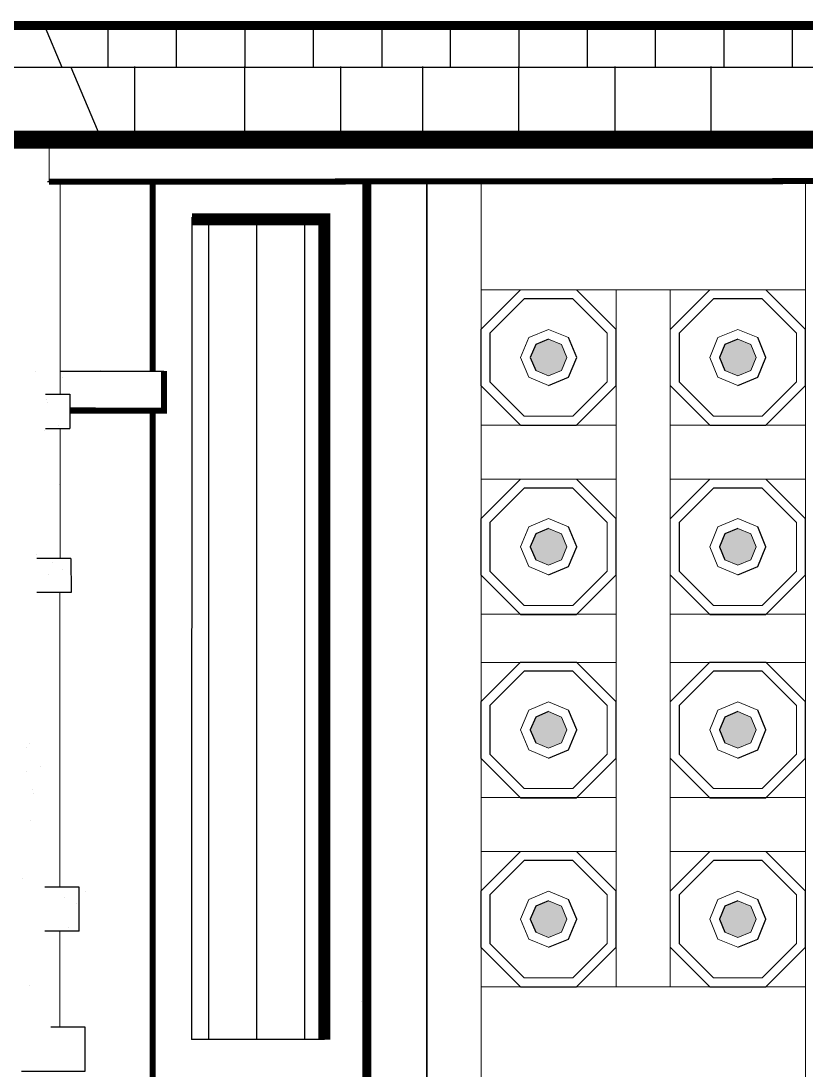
# Model space of a CAD drawing. Header units: inches. Extents: x 279 to 11006, y 233 to 7807.
# Drawn here: x 2780.3 to 2845.6, y 443.9 to 531.2 of the extents above; entities that cross this region are included whole.
import ezdxf

# ---------------------------------------------------------------- set-up
doc = ezdxf.new("R2010")
doc.units = ezdxf.units.IN
doc.header["$MEASUREMENT"] = 0
doc.layers.add('DOORS', color=7, linetype='Continuous', lineweight=30)
doc.layers.add('NORTH_ELEVATION', color=7, linetype='Continuous')
doc.layers.add('SOUTH_ELEVATION', color=7, linetype='Continuous')

msp = doc.modelspace()

# ---------------------------------------------------------------- hatches: boundary and pattern name
at = {"layer": 'DOORS', "linetype": 'Continuous', "lineweight": 9, "ltscale": 40}
for points in [[(2825.713, 503.246), (2825.267, 504.324), (2824.189, 504.771), (2823.111, 504.324), (2822.664, 503.246), (2823.111, 502.168), (2824.189, 501.721), (2825.267, 502.168)], [(2841.463, 503.246), (2841.017, 504.324), (2839.939, 504.771), (2838.861, 504.324), (2838.414, 503.246), (2838.861, 502.168), (2839.939, 501.721), (2841.017, 502.168)], [(2825.713, 487.496), (2825.267, 488.574), (2824.189, 489.021), (2823.111, 488.574), (2822.664, 487.496), (2823.111, 486.418), (2824.189, 485.971), (2825.267, 486.418)], [(2841.463, 487.496), (2841.017, 488.574), (2839.939, 489.021), (2838.861, 488.574), (2838.414, 487.496), (2838.861, 486.418), (2839.939, 485.971), (2841.017, 486.418)], [(2825.713, 472.246), (2825.267, 473.324), (2824.189, 473.771), (2823.111, 473.324), (2822.664, 472.246), (2823.111, 471.168), (2824.189, 470.721), (2825.267, 471.168)], [(2841.463, 472.246), (2841.017, 473.324), (2839.939, 473.771), (2838.861, 473.324), (2838.414, 472.246), (2838.861, 471.168), (2839.939, 470.721), (2841.017, 471.168)], [(2825.713, 456.496), (2825.267, 457.574), (2824.189, 458.021), (2823.111, 457.574), (2822.664, 456.496), (2823.111, 455.418), (2824.189, 454.971), (2825.267, 455.418)], [(2841.463, 456.496), (2841.017, 457.574), (2839.939, 458.021), (2838.861, 457.574), (2838.414, 456.496), (2838.861, 455.418), (2839.939, 454.971), (2841.017, 455.418)]]:
    msp.add_hatch(color=12, dxfattribs=at).paths.add_polyline_path(points)

# ---------------------------------------------------------------- linework, layer by layer
msp.add_line((2814.064, 517.871, 0.954), (2850.064, 517.871, 0.954), dxfattribs=at)
at = {"layer": 'DOORS', "linetype": 'Continuous', "lineweight": 30, "ltscale": 40}
msp.add_line((2814.064, 437.871, 0.954), (2814.064, 517.871, 0.954), dxfattribs=at)
at = {"layer": 'DOORS', "color": 250, "linetype": 'Continuous', "lineweight": 9, "ltscale": 40}
for p, q in [((2818.564, 437.871, 0.954), (2818.564, 517.871, 0.954)), ((2845.564, 517.871, 0.954), (2845.564, 437.871, 0.954)), ((2818.564, 508.871, 0.954), (2845.564, 508.871, 0.954)), ((2829.814, 508.871, 0.954), (2829.814, 450.871, 0.954)), ((2834.314, 508.871, 0.954), (2834.314, 450.871, 0.954)), ((2818.564, 497.621, 0.954), (2829.814, 497.621, 0.954)), ((2834.314, 497.621, 0.954), (2845.564, 497.621, 0.954)), ((2834.314, 497.621, 0.954), (2845.564, 497.621, 0.954)), ((2818.564, 493.121, 0.954), (2829.814, 493.121, 0.954)), ((2834.314, 493.121, 0.954), (2845.564, 493.121, 0.954)), ((2818.564, 481.871, 0.954), (2829.814, 481.871, 0.954)), ((2818.564, 481.871, 0.954), (2829.814, 481.871, 0.954)), ((2834.314, 481.871, 0.954), (2845.564, 481.871, 0.954)), ((2834.314, 481.871, 0.954), (2845.564, 481.871, 0.954)), ((2818.564, 477.871, 0.954), (2829.814, 477.871, 0.954)), ((2834.314, 477.871, 0.954), (2845.564, 477.871, 0.954)), ((2818.564, 466.621, 0.954), (2829.814, 466.621, 0.954)), ((2818.564, 466.621, 0.954), (2829.814, 466.621, 0.954)), ((2834.314, 466.621, 0.954), (2845.564, 466.621, 0.954)), ((2834.314, 466.621, 0.954), (2845.564, 466.621, 0.954)), ((2818.564, 462.121, 0.954), (2829.814, 462.121, 0.954)), ((2834.314, 462.121, 0.954), (2845.564, 462.121, 0.954)), ((2845.564, 450.871, 0.954), (2818.564, 450.871, 0.954)), ((2818.564, 450.871, 0.954), (2829.814, 450.871, 0.954)), ((2834.314, 450.871, 0.954), (2845.564, 450.871, 0.954))]:
    msp.add_line(p, q, dxfattribs=at)
at = {"layer": 'DOORS', "color": 0, "linetype": 'Continuous', "lineweight": 9, "ltscale": 40}
for p, q in [((2821.855, 508.88, 0.954), (2818.554, 505.58, 0.954)), ((2826.523, 508.88, 0.954), (2821.855, 508.88, 0.954)), ((2829.823, 505.58, 0.954), (2826.523, 508.88, 0.954)), ((2837.605, 508.88, 0.954), (2834.304, 505.58, 0.954)), ((2837.605, 508.88, 0.954), (2834.304, 505.58, 0.954)), ((2842.273, 508.88, 0.954), (2837.605, 508.88, 0.954)), ((2842.273, 508.88, 0.954), (2837.605, 508.88, 0.954)), ((2845.573, 505.58, 0.954), (2842.273, 508.88, 0.954)), ((2845.573, 505.58, 0.954), (2842.273, 508.88, 0.954)), ((2829.073, 505.269, 0.954), (2826.212, 508.13, 0.954)), ((2837.916, 508.13, 0.954), (2835.054, 505.269, 0.954)), ((2841.962, 508.13, 0.954), (2837.916, 508.13, 0.954)), ((2844.823, 505.269, 0.954), (2841.962, 508.13, 0.954)), ((2844.823, 505.269, 0.954), (2841.962, 508.13, 0.954)), ((2818.554, 505.58, 0.954), (2818.554, 500.912, 0.954)), ((2824.189, 505.582, 0.954), (2822.537, 504.898, 0.954)), ((2825.841, 504.898, 0.954), (2824.189, 505.582, 0.954)), ((2829.073, 501.223, 0.954), (2829.073, 505.269, 0.954)), ((2834.304, 505.58, 0.954), (2834.304, 500.912, 0.954)), ((2834.304, 505.58, 0.954), (2834.304, 500.912, 0.954)), ((2835.054, 505.269, 0.954), (2835.054, 501.223, 0.954)), ((2839.939, 505.582, 0.954), (2838.287, 504.898, 0.954)), ((2839.939, 505.582, 0.954), (2838.287, 504.898, 0.954)), ((2839.939, 505.582, 0.954), (2838.287, 504.898, 0.954)), ((2841.591, 504.898, 0.954), (2839.939, 505.582, 0.954)), ((2841.591, 504.898, 0.954), (2839.939, 505.582, 0.954)), ((2841.591, 504.898, 0.954), (2839.939, 505.582, 0.954)), ((2844.823, 501.223, 0.954), (2844.823, 505.269, 0.954)), ((2844.823, 501.223, 0.954), (2844.823, 505.269, 0.954)), ((2845.573, 500.912, 0.954), (2845.573, 505.58, 0.954)), ((2822.537, 504.898, 0.954), (2821.852, 503.246, 0.954)), ((2825.267, 504.324, 0.954), (2824.189, 504.771, 0.954)), ((2825.713, 503.246, 0.954), (2825.267, 504.324, 0.954)), ((2838.287, 504.898, 0.954), (2837.602, 503.246, 0.954)), ((2838.287, 504.898, 0.954), (2837.602, 503.246, 0.954)), ((2838.287, 504.898, 0.954), (2837.602, 503.246, 0.954)), ((2838.861, 504.324, 0.954), (2838.414, 503.246, 0.954)), ((2839.939, 504.771, 0.954), (2838.861, 504.324, 0.954)), ((2841.017, 504.324, 0.954), (2839.939, 504.771, 0.954)), ((2841.017, 504.324, 0.954), (2839.939, 504.771, 0.954)), ((2841.017, 504.324, 0.954), (2839.939, 504.771, 0.954)), ((2841.463, 503.246, 0.954), (2841.017, 504.324, 0.954)), ((2841.463, 503.246, 0.954), (2841.017, 504.324, 0.954)), ((2841.463, 503.246, 0.954), (2841.017, 504.324, 0.954)), ((2842.275, 503.246, 0.954), (2841.591, 504.898, 0.954)), ((2821.852, 503.246, 0.954), (2822.537, 501.594, 0.954)), ((2825.267, 502.168, 0.954), (2825.713, 503.246, 0.954)), ((2837.602, 503.246, 0.954), (2838.287, 501.594, 0.954)), ((2837.602, 503.246, 0.954), (2838.287, 501.594, 0.954)), ((2837.602, 503.246, 0.954), (2838.287, 501.594, 0.954)), ((2838.414, 503.246, 0.954), (2838.861, 502.168, 0.954)), ((2841.017, 502.168, 0.954), (2841.463, 503.246, 0.954)), ((2841.017, 502.168, 0.954), (2841.463, 503.246, 0.954)), ((2841.017, 502.168, 0.954), (2841.463, 503.246, 0.954)), ((2841.591, 501.594, 0.954), (2842.275, 503.246, 0.954)), ((2822.537, 501.594, 0.954), (2824.189, 500.91, 0.954)), ((2823.111, 502.168, 0.954), (2824.189, 501.721, 0.954)), ((2824.189, 501.721, 0.954), (2825.267, 502.168, 0.954)), ((2838.287, 501.594, 0.954), (2839.939, 500.91, 0.954)), ((2838.287, 501.594, 0.954), (2839.939, 500.91, 0.954)), ((2838.287, 501.594, 0.954), (2839.939, 500.91, 0.954)), ((2838.861, 502.168, 0.954), (2839.939, 501.721, 0.954)), ((2838.861, 502.168, 0.954), (2839.939, 501.721, 0.954)), ((2838.861, 502.168, 0.954), (2839.939, 501.721, 0.954)), ((2839.939, 501.721, 0.954), (2841.017, 502.168, 0.954)), ((2839.939, 501.721, 0.954), (2841.017, 502.168, 0.954)), ((2839.939, 501.721, 0.954), (2841.017, 502.168, 0.954)), ((2839.939, 500.91, 0.954), (2841.591, 501.594, 0.954)), ((2818.554, 500.912, 0.954), (2821.855, 497.612, 0.954)), ((2819.304, 501.223, 0.954), (2822.166, 498.362, 0.954)), ((2826.212, 498.362, 0.954), (2829.073, 501.223, 0.954)), ((2834.304, 500.912, 0.954), (2837.605, 497.612, 0.954)), ((2834.304, 500.912, 0.954), (2837.605, 497.612, 0.954)), ((2835.054, 501.223, 0.954), (2837.916, 498.362, 0.954)), ((2835.054, 501.223, 0.954), (2837.916, 498.362, 0.954)), ((2841.962, 498.362, 0.954), (2844.823, 501.223, 0.954)), ((2841.962, 498.362, 0.954), (2844.823, 501.223, 0.954)), ((2842.273, 497.612, 0.954), (2845.573, 500.912, 0.954)), ((2822.166, 498.362, 0.954), (2826.212, 498.362, 0.954)), ((2837.916, 498.362, 0.954), (2841.962, 498.362, 0.954)), ((2837.916, 498.362, 0.954), (2841.962, 498.362, 0.954)), ((2837.605, 497.612, 0.954), (2842.273, 497.612, 0.954)), ((2821.855, 493.13, 0.954), (2818.554, 489.83, 0.954)), ((2821.855, 493.13, 0.954), (2818.554, 489.83, 0.954)), ((2826.523, 493.13, 0.954), (2821.855, 493.13, 0.954)), ((2826.523, 493.13, 0.954), (2821.855, 493.13, 0.954)), ((2829.823, 489.83, 0.954), (2826.523, 493.13, 0.954)), ((2829.823, 489.83, 0.954), (2826.523, 493.13, 0.954)), ((2837.605, 493.13, 0.954), (2834.304, 489.83, 0.954)), ((2837.605, 493.13, 0.954), (2834.304, 489.83, 0.954)), ((2842.273, 493.13, 0.954), (2837.605, 493.13, 0.954)), ((2842.273, 493.13, 0.954), (2837.605, 493.13, 0.954)), ((2845.573, 489.83, 0.954), (2842.273, 493.13, 0.954)), ((2845.573, 489.83, 0.954), (2842.273, 493.13, 0.954)), ((2822.166, 492.38, 0.954), (2819.304, 489.519, 0.954)), ((2826.212, 492.38, 0.954), (2822.166, 492.38, 0.954)), ((2829.073, 489.519, 0.954), (2826.212, 492.38, 0.954)), ((2829.073, 489.519, 0.954), (2826.212, 492.38, 0.954)), ((2837.916, 492.38, 0.954), (2835.054, 489.519, 0.954)), ((2841.962, 492.38, 0.954), (2837.916, 492.38, 0.954)), ((2844.823, 489.519, 0.954), (2841.962, 492.38, 0.954)), ((2844.823, 489.519, 0.954), (2841.962, 492.38, 0.954)), ((2818.554, 489.83, 0.954), (2818.554, 485.162, 0.954)), ((2818.554, 489.83, 0.954), (2818.554, 485.162, 0.954)), ((2819.304, 489.519, 0.954), (2819.304, 485.473, 0.954)), ((2824.189, 489.832, 0.954), (2822.537, 489.148, 0.954)), ((2824.189, 489.832, 0.954), (2822.537, 489.148, 0.954)), ((2824.189, 489.832, 0.954), (2822.537, 489.148, 0.954)), ((2825.841, 489.148, 0.954), (2824.189, 489.832, 0.954)), ((2825.841, 489.148, 0.954), (2824.189, 489.832, 0.954)), ((2825.841, 489.148, 0.954), (2824.189, 489.832, 0.954)), ((2829.073, 485.473, 0.954), (2829.073, 489.519, 0.954)), ((2829.073, 485.473, 0.954), (2829.073, 489.519, 0.954)), ((2829.823, 485.162, 0.954), (2829.823, 489.83, 0.954)), ((2834.304, 489.83, 0.954), (2834.304, 485.162, 0.954)), ((2834.304, 489.83, 0.954), (2834.304, 485.162, 0.954)), ((2835.054, 489.519, 0.954), (2835.054, 485.473, 0.954)), ((2839.939, 489.832, 0.954), (2838.287, 489.148, 0.954)), ((2839.939, 489.832, 0.954), (2838.287, 489.148, 0.954)), ((2839.939, 489.832, 0.954), (2838.287, 489.148, 0.954)), ((2841.591, 489.148, 0.954), (2839.939, 489.832, 0.954)), ((2841.591, 489.148, 0.954), (2839.939, 489.832, 0.954)), ((2841.591, 489.148, 0.954), (2839.939, 489.832, 0.954)), ((2844.823, 485.473, 0.954), (2844.823, 489.519, 0.954)), ((2844.823, 485.473, 0.954), (2844.823, 489.519, 0.954)), ((2845.573, 485.162, 0.954), (2845.573, 489.83, 0.954)), ((2822.537, 489.148, 0.954), (2821.852, 487.496, 0.954)), ((2822.537, 489.148, 0.954), (2821.852, 487.496, 0.954)), ((2822.537, 489.148, 0.954), (2821.852, 487.496, 0.954)), ((2823.111, 488.574, 0.954), (2822.664, 487.496, 0.954)), ((2824.189, 489.021, 0.954), (2823.111, 488.574, 0.954)), ((2825.267, 488.574, 0.954), (2824.189, 489.021, 0.954)), ((2825.267, 488.574, 0.954), (2824.189, 489.021, 0.954)), ((2825.267, 488.574, 0.954), (2824.189, 489.021, 0.954)), ((2825.713, 487.496, 0.954), (2825.267, 488.574, 0.954)), ((2825.713, 487.496, 0.954), (2825.267, 488.574, 0.954)), ((2825.713, 487.496, 0.954), (2825.267, 488.574, 0.954)), ((2826.525, 487.496, 0.954), (2825.841, 489.148, 0.954)), ((2838.287, 489.148, 0.954), (2837.602, 487.496, 0.954)), ((2838.287, 489.148, 0.954), (2837.602, 487.496, 0.954)), ((2838.287, 489.148, 0.954), (2837.602, 487.496, 0.954)), ((2838.861, 488.574, 0.954), (2838.414, 487.496, 0.954)), ((2839.939, 489.021, 0.954), (2838.861, 488.574, 0.954)), ((2841.017, 488.574, 0.954), (2839.939, 489.021, 0.954)), ((2841.017, 488.574, 0.954), (2839.939, 489.021, 0.954)), ((2841.017, 488.574, 0.954), (2839.939, 489.021, 0.954)), ((2841.463, 487.496, 0.954), (2841.017, 488.574, 0.954)), ((2841.463, 487.496, 0.954), (2841.017, 488.574, 0.954)), ((2841.463, 487.496, 0.954), (2841.017, 488.574, 0.954)), ((2842.275, 487.496, 0.954), (2841.591, 489.148, 0.954)), ((2821.852, 487.496, 0.954), (2822.537, 485.844, 0.954)), ((2821.852, 487.496, 0.954), (2822.537, 485.844, 0.954)), ((2821.852, 487.496, 0.954), (2822.537, 485.844, 0.954)), ((2822.664, 487.496, 0.954), (2823.111, 486.418, 0.954)), ((2825.267, 486.418, 0.954), (2825.713, 487.496, 0.954)), ((2825.267, 486.418, 0.954), (2825.713, 487.496, 0.954)), ((2825.267, 486.418, 0.954), (2825.713, 487.496, 0.954)), ((2825.841, 485.844, 0.954), (2826.525, 487.496, 0.954)), ((2837.602, 487.496, 0.954), (2838.287, 485.844, 0.954)), ((2837.602, 487.496, 0.954), (2838.287, 485.844, 0.954)), ((2837.602, 487.496, 0.954), (2838.287, 485.844, 0.954)), ((2838.414, 487.496, 0.954), (2838.861, 486.418, 0.954)), ((2841.017, 486.418, 0.954), (2841.463, 487.496, 0.954)), ((2841.017, 486.418, 0.954), (2841.463, 487.496, 0.954)), ((2841.017, 486.418, 0.954), (2841.463, 487.496, 0.954)), ((2841.591, 485.844, 0.954), (2842.275, 487.496, 0.954)), ((2822.537, 485.844, 0.954), (2824.189, 485.16, 0.954)), ((2822.537, 485.844, 0.954), (2824.189, 485.16, 0.954)), ((2822.537, 485.844, 0.954), (2824.189, 485.16, 0.954)), ((2823.111, 486.418, 0.954), (2824.189, 485.971, 0.954)), ((2823.111, 486.418, 0.954), (2824.189, 485.971, 0.954)), ((2823.111, 486.418, 0.954), (2824.189, 485.971, 0.954)), ((2824.189, 485.971, 0.954), (2825.267, 486.418, 0.954)), ((2824.189, 485.971, 0.954), (2825.267, 486.418, 0.954)), ((2824.189, 485.971, 0.954), (2825.267, 486.418, 0.954)), ((2824.189, 485.16, 0.954), (2825.841, 485.844, 0.954)), ((2838.287, 485.844, 0.954), (2839.939, 485.16, 0.954)), ((2838.287, 485.844, 0.954), (2839.939, 485.16, 0.954)), ((2838.287, 485.844, 0.954), (2839.939, 485.16, 0.954)), ((2838.861, 486.418, 0.954), (2839.939, 485.971, 0.954)), ((2838.861, 486.418, 0.954), (2839.939, 485.971, 0.954)), ((2838.861, 486.418, 0.954), (2839.939, 485.971, 0.954)), ((2839.939, 485.971, 0.954), (2841.017, 486.418, 0.954)), ((2839.939, 485.971, 0.954), (2841.017, 486.418, 0.954)), ((2839.939, 485.971, 0.954), (2841.017, 486.418, 0.954)), ((2839.939, 485.16, 0.954), (2841.591, 485.844, 0.954)), ((2818.554, 485.162, 0.954), (2821.855, 481.862, 0.954)), ((2818.554, 485.162, 0.954), (2821.855, 481.862, 0.954)), ((2819.304, 485.473, 0.954), (2822.166, 482.612, 0.954)), ((2819.304, 485.473, 0.954), (2822.166, 482.612, 0.954)), ((2826.212, 482.612, 0.954), (2829.073, 485.473, 0.954)), ((2826.212, 482.612, 0.954), (2829.073, 485.473, 0.954)), ((2826.523, 481.862, 0.954), (2829.823, 485.162, 0.954)), ((2834.304, 485.162, 0.954), (2837.605, 481.862, 0.954)), ((2834.304, 485.162, 0.954), (2837.605, 481.862, 0.954)), ((2835.054, 485.473, 0.954), (2837.916, 482.612, 0.954)), ((2835.054, 485.473, 0.954), (2837.916, 482.612, 0.954)), ((2841.962, 482.612, 0.954), (2844.823, 485.473, 0.954)), ((2841.962, 482.612, 0.954), (2844.823, 485.473, 0.954)), ((2842.273, 481.862, 0.954), (2845.573, 485.162, 0.954)), ((2822.166, 482.612, 0.954), (2826.212, 482.612, 0.954)), ((2822.166, 482.612, 0.954), (2826.212, 482.612, 0.954)), ((2837.916, 482.612, 0.954), (2841.962, 482.612, 0.954)), ((2837.916, 482.612, 0.954), (2841.962, 482.612, 0.954)), ((2821.855, 481.862, 0.954), (2826.523, 481.862, 0.954)), ((2837.605, 481.862, 0.954), (2842.273, 481.862, 0.954)), ((2821.855, 477.88, 0.954), (2818.554, 474.58, 0.954)), ((2821.855, 477.88, 0.954), (2818.554, 474.58, 0.954)), ((2822.166, 477.13, 0.954), (2819.304, 474.269, 0.954)), ((2826.523, 477.88, 0.954), (2821.855, 477.88, 0.954)), ((2826.523, 477.88, 0.954), (2821.855, 477.88, 0.954)), ((2826.212, 477.13, 0.954), (2822.166, 477.13, 0.954)), ((2829.073, 474.269, 0.954), (2826.212, 477.13, 0.954)), ((2829.073, 474.269, 0.954), (2826.212, 477.13, 0.954)), ((2829.823, 474.58, 0.954), (2826.523, 477.88, 0.954)), ((2829.823, 474.58, 0.954), (2826.523, 477.88, 0.954)), ((2837.605, 477.88, 0.954), (2834.304, 474.58, 0.954)), ((2837.605, 477.88, 0.954), (2834.304, 474.58, 0.954)), ((2837.916, 477.13, 0.954), (2835.054, 474.269, 0.954)), ((2842.273, 477.88, 0.954), (2837.605, 477.88, 0.954)), ((2842.273, 477.88, 0.954), (2837.605, 477.88, 0.954)), ((2841.962, 477.13, 0.954), (2837.916, 477.13, 0.954)), ((2844.823, 474.269, 0.954), (2841.962, 477.13, 0.954)), ((2844.823, 474.269, 0.954), (2841.962, 477.13, 0.954)), ((2845.573, 474.58, 0.954), (2842.273, 477.88, 0.954)), ((2845.573, 474.58, 0.954), (2842.273, 477.88, 0.954)), ((2818.554, 474.58, 0.954), (2818.554, 469.912, 0.954)), ((2818.554, 474.58, 0.954), (2818.554, 469.912, 0.954)), ((2824.189, 474.582, 0.954), (2822.537, 473.898, 0.954)), ((2824.189, 474.582, 0.954), (2822.537, 473.898, 0.954)), ((2824.189, 474.582, 0.954), (2822.537, 473.898, 0.954)), ((2825.841, 473.898, 0.954), (2824.189, 474.582, 0.954)), ((2825.841, 473.898, 0.954), (2824.189, 474.582, 0.954)), ((2825.841, 473.898, 0.954), (2824.189, 474.582, 0.954)), ((2829.823, 469.912, 0.954), (2829.823, 474.58, 0.954)), ((2834.304, 474.58, 0.954), (2834.304, 469.912, 0.954)), ((2834.304, 474.58, 0.954), (2834.304, 469.912, 0.954)), ((2839.939, 474.582, 0.954), (2838.287, 473.898, 0.954)), ((2839.939, 474.582, 0.954), (2838.287, 473.898, 0.954)), ((2839.939, 474.582, 0.954), (2838.287, 473.898, 0.954)), ((2841.591, 473.898, 0.954), (2839.939, 474.582, 0.954)), ((2841.591, 473.898, 0.954), (2839.939, 474.582, 0.954)), ((2841.591, 473.898, 0.954), (2839.939, 474.582, 0.954)), ((2845.573, 469.912, 0.954), (2845.573, 474.58, 0.954)), ((2819.304, 474.269, 0.954), (2819.304, 470.223, 0.954)), ((2822.537, 473.898, 0.954), (2821.852, 472.246, 0.954)), ((2822.537, 473.898, 0.954), (2821.852, 472.246, 0.954)), ((2822.537, 473.898, 0.954), (2821.852, 472.246, 0.954)), ((2824.189, 473.771, 0.954), (2823.111, 473.324, 0.954)), ((2825.267, 473.324, 0.954), (2824.189, 473.771, 0.954)), ((2825.267, 473.324, 0.954), (2824.189, 473.771, 0.954)), ((2825.267, 473.324, 0.954), (2824.189, 473.771, 0.954)), ((2826.525, 472.246, 0.954), (2825.841, 473.898, 0.954)), ((2829.073, 470.223, 0.954), (2829.073, 474.269, 0.954)), ((2829.073, 470.223, 0.954), (2829.073, 474.269, 0.954)), ((2835.054, 474.269, 0.954), (2835.054, 470.223, 0.954)), ((2838.287, 473.898, 0.954), (2837.602, 472.246, 0.954)), ((2838.287, 473.898, 0.954), (2837.602, 472.246, 0.954)), ((2838.287, 473.898, 0.954), (2837.602, 472.246, 0.954)), ((2839.939, 473.771, 0.954), (2838.861, 473.324, 0.954)), ((2841.017, 473.324, 0.954), (2839.939, 473.771, 0.954)), ((2841.017, 473.324, 0.954), (2839.939, 473.771, 0.954)), ((2841.017, 473.324, 0.954), (2839.939, 473.771, 0.954)), ((2842.275, 472.246, 0.954), (2841.591, 473.898, 0.954)), ((2844.823, 470.223, 0.954), (2844.823, 474.269, 0.954)), ((2844.823, 470.223, 0.954), (2844.823, 474.269, 0.954)), ((2823.111, 473.324, 0.954), (2822.664, 472.246, 0.954)), ((2825.713, 472.246, 0.954), (2825.267, 473.324, 0.954)), ((2825.713, 472.246, 0.954), (2825.267, 473.324, 0.954)), ((2825.713, 472.246, 0.954), (2825.267, 473.324, 0.954)), ((2838.861, 473.324, 0.954), (2838.414, 472.246, 0.954)), ((2841.463, 472.246, 0.954), (2841.017, 473.324, 0.954)), ((2841.463, 472.246, 0.954), (2841.017, 473.324, 0.954)), ((2841.463, 472.246, 0.954), (2841.017, 473.324, 0.954)), ((2821.852, 472.246, 0.954), (2822.537, 470.594, 0.954)), ((2821.852, 472.246, 0.954), (2822.537, 470.594, 0.954)), ((2821.852, 472.246, 0.954), (2822.537, 470.594, 0.954)), ((2822.664, 472.246, 0.954), (2823.111, 471.168, 0.954)), ((2825.267, 471.168, 0.954), (2825.713, 472.246, 0.954)), ((2825.267, 471.168, 0.954), (2825.713, 472.246, 0.954)), ((2825.267, 471.168, 0.954), (2825.713, 472.246, 0.954)), ((2825.841, 470.594, 0.954), (2826.525, 472.246, 0.954)), ((2837.602, 472.246, 0.954), (2838.287, 470.594, 0.954)), ((2837.602, 472.246, 0.954), (2838.287, 470.594, 0.954)), ((2837.602, 472.246, 0.954), (2838.287, 470.594, 0.954)), ((2838.414, 472.246, 0.954), (2838.861, 471.168, 0.954)), ((2841.017, 471.168, 0.954), (2841.463, 472.246, 0.954)), ((2841.017, 471.168, 0.954), (2841.463, 472.246, 0.954)), ((2841.017, 471.168, 0.954), (2841.463, 472.246, 0.954)), ((2841.591, 470.594, 0.954), (2842.275, 472.246, 0.954)), ((2823.111, 471.168, 0.954), (2824.189, 470.721, 0.954)), ((2823.111, 471.168, 0.954), (2824.189, 470.721, 0.954)), ((2823.111, 471.168, 0.954), (2824.189, 470.721, 0.954)), ((2824.189, 470.721, 0.954), (2825.267, 471.168, 0.954)), ((2824.189, 470.721, 0.954), (2825.267, 471.168, 0.954)), ((2824.189, 470.721, 0.954), (2825.267, 471.168, 0.954)), ((2838.861, 471.168, 0.954), (2839.939, 470.721, 0.954)), ((2838.861, 471.168, 0.954), (2839.939, 470.721, 0.954)), ((2838.861, 471.168, 0.954), (2839.939, 470.721, 0.954)), ((2839.939, 470.721, 0.954), (2841.017, 471.168, 0.954)), ((2839.939, 470.721, 0.954), (2841.017, 471.168, 0.954)), ((2839.939, 470.721, 0.954), (2841.017, 471.168, 0.954)), ((2819.304, 470.223, 0.954), (2822.166, 467.362, 0.954)), ((2819.304, 470.223, 0.954), (2822.166, 467.362, 0.954)), ((2822.537, 470.594, 0.954), (2824.189, 469.91, 0.954)), ((2822.537, 470.594, 0.954), (2824.189, 469.91, 0.954)), ((2822.537, 470.594, 0.954), (2824.189, 469.91, 0.954)), ((2824.189, 469.91, 0.954), (2825.841, 470.594, 0.954)), ((2826.212, 467.362, 0.954), (2829.073, 470.223, 0.954)), ((2826.212, 467.362, 0.954), (2829.073, 470.223, 0.954)), ((2835.054, 470.223, 0.954), (2837.916, 467.362, 0.954)), ((2835.054, 470.223, 0.954), (2837.916, 467.362, 0.954)), ((2838.287, 470.594, 0.954), (2839.939, 469.91, 0.954)), ((2838.287, 470.594, 0.954), (2839.939, 469.91, 0.954)), ((2838.287, 470.594, 0.954), (2839.939, 469.91, 0.954)), ((2839.939, 469.91, 0.954), (2841.591, 470.594, 0.954)), ((2841.962, 467.362, 0.954), (2844.823, 470.223, 0.954)), ((2841.962, 467.362, 0.954), (2844.823, 470.223, 0.954)), ((2818.554, 469.912, 0.954), (2821.855, 466.612, 0.954)), ((2818.554, 469.912, 0.954), (2821.855, 466.612, 0.954)), ((2826.523, 466.612, 0.954), (2829.823, 469.912, 0.954)), ((2834.304, 469.912, 0.954), (2837.605, 466.612, 0.954)), ((2834.304, 469.912, 0.954), (2837.605, 466.612, 0.954)), ((2842.273, 466.612, 0.954), (2845.573, 469.912, 0.954)), ((2822.166, 467.362, 0.954), (2826.212, 467.362, 0.954)), ((2822.166, 467.362, 0.954), (2826.212, 467.362, 0.954)), ((2837.916, 467.362, 0.954), (2841.962, 467.362, 0.954)), ((2837.916, 467.362, 0.954), (2841.962, 467.362, 0.954)), ((2821.855, 466.612, 0.954), (2826.523, 466.612, 0.954)), ((2837.605, 466.612, 0.954), (2842.273, 466.612, 0.954)), ((2821.855, 462.13, 0.954), (2818.554, 458.83, 0.954)), ((2821.855, 462.13, 0.954), (2818.554, 458.83, 0.954)), ((2822.166, 461.38, 0.954), (2819.304, 458.519, 0.954)), ((2826.523, 462.13, 0.954), (2821.855, 462.13, 0.954)), ((2826.523, 462.13, 0.954), (2821.855, 462.13, 0.954)), ((2826.212, 461.38, 0.954), (2822.166, 461.38, 0.954)), ((2829.073, 458.519, 0.954), (2826.212, 461.38, 0.954)), ((2829.073, 458.519, 0.954), (2826.212, 461.38, 0.954)), ((2829.823, 458.83, 0.954), (2826.523, 462.13, 0.954)), ((2829.823, 458.83, 0.954), (2826.523, 462.13, 0.954)), ((2837.605, 462.13, 0.954), (2834.304, 458.83, 0.954)), ((2837.605, 462.13, 0.954), (2834.304, 458.83, 0.954)), ((2837.916, 461.38, 0.954), (2835.054, 458.519, 0.954)), ((2842.273, 462.13, 0.954), (2837.605, 462.13, 0.954)), ((2842.273, 462.13, 0.954), (2837.605, 462.13, 0.954)), ((2841.962, 461.38, 0.954), (2837.916, 461.38, 0.954)), ((2844.823, 458.519, 0.954), (2841.962, 461.38, 0.954)), ((2844.823, 458.519, 0.954), (2841.962, 461.38, 0.954)), ((2845.573, 458.83, 0.954), (2842.273, 462.13, 0.954)), ((2845.573, 458.83, 0.954), (2842.273, 462.13, 0.954)), ((2818.554, 458.83, 0.954), (2818.554, 454.162, 0.954)), ((2818.554, 458.83, 0.954), (2818.554, 454.162, 0.954)), ((2824.189, 458.832, 0.954), (2822.537, 458.148, 0.954)), ((2824.189, 458.832, 0.954), (2822.537, 458.148, 0.954)), ((2824.189, 458.832, 0.954), (2822.537, 458.148, 0.954)), ((2825.841, 458.148, 0.954), (2824.189, 458.832, 0.954)), ((2825.841, 458.148, 0.954), (2824.189, 458.832, 0.954)), ((2825.841, 458.148, 0.954), (2824.189, 458.832, 0.954)), ((2829.823, 454.162, 0.954), (2829.823, 458.83, 0.954)), ((2834.304, 458.83, 0.954), (2834.304, 454.162, 0.954)), ((2834.304, 458.83, 0.954), (2834.304, 454.162, 0.954)), ((2839.939, 458.832, 0.954), (2838.287, 458.148, 0.954)), ((2839.939, 458.832, 0.954), (2838.287, 458.148, 0.954)), ((2839.939, 458.832, 0.954), (2838.287, 458.148, 0.954)), ((2841.591, 458.148, 0.954), (2839.939, 458.832, 0.954)), ((2841.591, 458.148, 0.954), (2839.939, 458.832, 0.954)), ((2841.591, 458.148, 0.954), (2839.939, 458.832, 0.954)), ((2845.573, 454.162, 0.954), (2845.573, 458.83, 0.954)), ((2819.304, 458.519, 0.954), (2819.304, 454.473, 0.954)), ((2822.537, 458.148, 0.954), (2821.852, 456.496, 0.954)), ((2822.537, 458.148, 0.954), (2821.852, 456.496, 0.954)), ((2822.537, 458.148, 0.954), (2821.852, 456.496, 0.954)), ((2824.189, 458.021, 0.954), (2823.111, 457.574, 0.954)), ((2825.267, 457.574, 0.954), (2824.189, 458.021, 0.954)), ((2825.267, 457.574, 0.954), (2824.189, 458.021, 0.954)), ((2825.267, 457.574, 0.954), (2824.189, 458.021, 0.954)), ((2826.525, 456.496, 0.954), (2825.841, 458.148, 0.954)), ((2829.073, 454.473, 0.954), (2829.073, 458.519, 0.954)), ((2829.073, 454.473, 0.954), (2829.073, 458.519, 0.954)), ((2835.054, 458.519, 0.954), (2835.054, 454.473, 0.954)), ((2838.287, 458.148, 0.954), (2837.602, 456.496, 0.954)), ((2838.287, 458.148, 0.954), (2837.602, 456.496, 0.954)), ((2838.287, 458.148, 0.954), (2837.602, 456.496, 0.954)), ((2839.939, 458.021, 0.954), (2838.861, 457.574, 0.954)), ((2841.017, 457.574, 0.954), (2839.939, 458.021, 0.954)), ((2841.017, 457.574, 0.954), (2839.939, 458.021, 0.954)), ((2841.017, 457.574, 0.954), (2839.939, 458.021, 0.954)), ((2842.275, 456.496, 0.954), (2841.591, 458.148, 0.954)), ((2844.823, 454.473, 0.954), (2844.823, 458.519, 0.954)), ((2844.823, 454.473, 0.954), (2844.823, 458.519, 0.954)), ((2823.111, 457.574, 0.954), (2822.664, 456.496, 0.954)), ((2825.713, 456.496, 0.954), (2825.267, 457.574, 0.954)), ((2825.713, 456.496, 0.954), (2825.267, 457.574, 0.954)), ((2825.713, 456.496, 0.954), (2825.267, 457.574, 0.954)), ((2838.861, 457.574, 0.954), (2838.414, 456.496, 0.954)), ((2841.463, 456.496, 0.954), (2841.017, 457.574, 0.954)), ((2841.463, 456.496, 0.954), (2841.017, 457.574, 0.954)), ((2841.463, 456.496, 0.954), (2841.017, 457.574, 0.954)), ((2821.852, 456.496, 0.954), (2822.537, 454.844, 0.954)), ((2821.852, 456.496, 0.954), (2822.537, 454.844, 0.954)), ((2821.852, 456.496, 0.954), (2822.537, 454.844, 0.954)), ((2822.664, 456.496, 0.954), (2823.111, 455.418, 0.954)), ((2825.267, 455.418, 0.954), (2825.713, 456.496, 0.954)), ((2825.267, 455.418, 0.954), (2825.713, 456.496, 0.954)), ((2825.267, 455.418, 0.954), (2825.713, 456.496, 0.954)), ((2825.841, 454.844, 0.954), (2826.525, 456.496, 0.954)), ((2837.602, 456.496, 0.954), (2838.287, 454.844, 0.954)), ((2837.602, 456.496, 0.954), (2838.287, 454.844, 0.954)), ((2837.602, 456.496, 0.954), (2838.287, 454.844, 0.954)), ((2838.414, 456.496, 0.954), (2838.861, 455.418, 0.954)), ((2841.017, 455.418, 0.954), (2841.463, 456.496, 0.954)), ((2841.017, 455.418, 0.954), (2841.463, 456.496, 0.954)), ((2841.017, 455.418, 0.954), (2841.463, 456.496, 0.954)), ((2841.591, 454.844, 0.954), (2842.275, 456.496, 0.954)), ((2823.111, 455.418, 0.954), (2824.189, 454.971, 0.954)), ((2823.111, 455.418, 0.954), (2824.189, 454.971, 0.954)), ((2823.111, 455.418, 0.954), (2824.189, 454.971, 0.954)), ((2824.189, 454.971, 0.954), (2825.267, 455.418, 0.954)), ((2824.189, 454.971, 0.954), (2825.267, 455.418, 0.954)), ((2824.189, 454.971, 0.954), (2825.267, 455.418, 0.954)), ((2838.861, 455.418, 0.954), (2839.939, 454.971, 0.954)), ((2838.861, 455.418, 0.954), (2839.939, 454.971, 0.954)), ((2838.861, 455.418, 0.954), (2839.939, 454.971, 0.954)), ((2839.939, 454.971, 0.954), (2841.017, 455.418, 0.954)), ((2839.939, 454.971, 0.954), (2841.017, 455.418, 0.954)), ((2839.939, 454.971, 0.954), (2841.017, 455.418, 0.954)), ((2819.304, 454.473, 0.954), (2822.166, 451.612, 0.954)), ((2819.304, 454.473, 0.954), (2822.166, 451.612, 0.954)), ((2822.537, 454.844, 0.954), (2824.189, 454.16, 0.954)), ((2822.537, 454.844, 0.954), (2824.189, 454.16, 0.954)), ((2822.537, 454.844, 0.954), (2824.189, 454.16, 0.954)), ((2824.189, 454.16, 0.954), (2825.841, 454.844, 0.954)), ((2826.212, 451.612, 0.954), (2829.073, 454.473, 0.954)), ((2826.212, 451.612, 0.954), (2829.073, 454.473, 0.954)), ((2835.054, 454.473, 0.954), (2837.916, 451.612, 0.954)), ((2835.054, 454.473, 0.954), (2837.916, 451.612, 0.954)), ((2838.287, 454.844, 0.954), (2839.939, 454.16, 0.954)), ((2838.287, 454.844, 0.954), (2839.939, 454.16, 0.954)), ((2838.287, 454.844, 0.954), (2839.939, 454.16, 0.954)), ((2839.939, 454.16, 0.954), (2841.591, 454.844, 0.954)), ((2841.962, 451.612, 0.954), (2844.823, 454.473, 0.954)), ((2841.962, 451.612, 0.954), (2844.823, 454.473, 0.954)), ((2818.554, 454.162, 0.954), (2821.855, 450.862, 0.954)), ((2818.554, 454.162, 0.954), (2821.855, 450.862, 0.954)), ((2826.523, 450.862, 0.954), (2829.823, 454.162, 0.954)), ((2834.304, 454.162, 0.954), (2837.605, 450.862, 0.954)), ((2834.304, 454.162, 0.954), (2837.605, 450.862, 0.954)), ((2842.273, 450.862, 0.954), (2845.573, 454.162, 0.954)), ((2822.166, 451.612, 0.954), (2826.212, 451.612, 0.954)), ((2822.166, 451.612, 0.954), (2826.212, 451.612, 0.954)), ((2837.916, 451.612, 0.954), (2841.962, 451.612, 0.954)), ((2837.916, 451.612, 0.954), (2841.962, 451.612, 0.954)), ((2821.855, 450.862, 0.954), (2826.523, 450.862, 0.954)), ((2837.605, 450.862, 0.954), (2842.273, 450.862, 0.954))]:
    msp.add_line(p, q, dxfattribs=at)
at = {"layer": 'DOORS', "color": 0, "linetype": 'Continuous', "lineweight": 30, "ltscale": 40}
for p, q in [((2822.166, 508.13, 0.954), (2819.304, 505.269, 0.954)), ((2826.212, 508.13, 0.954), (2822.166, 508.13, 0.954)), ((2837.916, 508.13, 0.954), (2835.054, 505.269, 0.954)), ((2841.962, 508.13, 0.954), (2837.916, 508.13, 0.954)), ((2819.304, 505.269, 0.954), (2819.304, 501.223, 0.954)), ((2829.823, 500.912, 0.954), (2829.823, 505.58, 0.954)), ((2835.054, 505.269, 0.954), (2835.054, 501.223, 0.954)), ((2845.573, 500.912, 0.954), (2845.573, 505.58, 0.954)), ((2823.111, 504.324, 0.954), (2822.664, 503.246, 0.954)), ((2824.189, 504.771, 0.954), (2823.111, 504.324, 0.954)), ((2826.525, 503.246, 0.954), (2825.841, 504.898, 0.954)), ((2838.861, 504.324, 0.954), (2838.414, 503.246, 0.954)), ((2838.861, 504.324, 0.954), (2838.414, 503.246, 0.954)), ((2839.939, 504.771, 0.954), (2838.861, 504.324, 0.954)), ((2839.939, 504.771, 0.954), (2838.861, 504.324, 0.954)), ((2842.275, 503.246, 0.954), (2841.591, 504.898, 0.954)), ((2842.275, 503.246, 0.954), (2841.591, 504.898, 0.954)), ((2822.664, 503.246, 0.954), (2823.111, 502.168, 0.954)), ((2825.841, 501.594, 0.954), (2826.525, 503.246, 0.954)), ((2838.414, 503.246, 0.954), (2838.861, 502.168, 0.954)), ((2838.414, 503.246, 0.954), (2838.861, 502.168, 0.954)), ((2841.591, 501.594, 0.954), (2842.275, 503.246, 0.954)), ((2841.591, 501.594, 0.954), (2842.275, 503.246, 0.954)), ((2824.189, 500.91, 0.954), (2825.841, 501.594, 0.954)), ((2839.939, 500.91, 0.954), (2841.591, 501.594, 0.954)), ((2839.939, 500.91, 0.954), (2841.591, 501.594, 0.954)), ((2826.523, 497.612, 0.954), (2829.823, 500.912, 0.954)), ((2842.273, 497.612, 0.954), (2845.573, 500.912, 0.954)), ((2821.855, 497.612, 0.954), (2826.523, 497.612, 0.954)), ((2837.605, 497.612, 0.954), (2842.273, 497.612, 0.954)), ((2822.166, 492.38, 0.954), (2819.304, 489.519, 0.954)), ((2826.212, 492.38, 0.954), (2822.166, 492.38, 0.954)), ((2837.916, 492.38, 0.954), (2835.054, 489.519, 0.954)), ((2841.962, 492.38, 0.954), (2837.916, 492.38, 0.954)), ((2819.304, 489.519, 0.954), (2819.304, 485.473, 0.954)), ((2829.823, 485.162, 0.954), (2829.823, 489.83, 0.954)), ((2835.054, 489.519, 0.954), (2835.054, 485.473, 0.954)), ((2845.573, 485.162, 0.954), (2845.573, 489.83, 0.954)), ((2823.111, 488.574, 0.954), (2822.664, 487.496, 0.954)), ((2823.111, 488.574, 0.954), (2822.664, 487.496, 0.954)), ((2824.189, 489.021, 0.954), (2823.111, 488.574, 0.954)), ((2824.189, 489.021, 0.954), (2823.111, 488.574, 0.954)), ((2826.525, 487.496, 0.954), (2825.841, 489.148, 0.954)), ((2826.525, 487.496, 0.954), (2825.841, 489.148, 0.954)), ((2838.861, 488.574, 0.954), (2838.414, 487.496, 0.954)), ((2838.861, 488.574, 0.954), (2838.414, 487.496, 0.954)), ((2839.939, 489.021, 0.954), (2838.861, 488.574, 0.954)), ((2839.939, 489.021, 0.954), (2838.861, 488.574, 0.954)), ((2842.275, 487.496, 0.954), (2841.591, 489.148, 0.954)), ((2842.275, 487.496, 0.954), (2841.591, 489.148, 0.954)), ((2822.664, 487.496, 0.954), (2823.111, 486.418, 0.954)), ((2822.664, 487.496, 0.954), (2823.111, 486.418, 0.954)), ((2825.841, 485.844, 0.954), (2826.525, 487.496, 0.954)), ((2825.841, 485.844, 0.954), (2826.525, 487.496, 0.954)), ((2838.414, 487.496, 0.954), (2838.861, 486.418, 0.954)), ((2838.414, 487.496, 0.954), (2838.861, 486.418, 0.954)), ((2841.591, 485.844, 0.954), (2842.275, 487.496, 0.954)), ((2841.591, 485.844, 0.954), (2842.275, 487.496, 0.954)), ((2824.189, 485.16, 0.954), (2825.841, 485.844, 0.954)), ((2824.189, 485.16, 0.954), (2825.841, 485.844, 0.954)), ((2839.939, 485.16, 0.954), (2841.591, 485.844, 0.954)), ((2839.939, 485.16, 0.954), (2841.591, 485.844, 0.954)), ((2826.523, 481.862, 0.954), (2829.823, 485.162, 0.954)), ((2842.273, 481.862, 0.954), (2845.573, 485.162, 0.954)), ((2821.855, 481.862, 0.954), (2826.523, 481.862, 0.954)), ((2837.605, 481.862, 0.954), (2842.273, 481.862, 0.954)), ((2822.166, 477.13, 0.954), (2819.304, 474.269, 0.954)), ((2826.212, 477.13, 0.954), (2822.166, 477.13, 0.954)), ((2837.916, 477.13, 0.954), (2835.054, 474.269, 0.954)), ((2841.962, 477.13, 0.954), (2837.916, 477.13, 0.954)), ((2829.823, 469.912, 0.954), (2829.823, 474.58, 0.954)), ((2845.573, 469.912, 0.954), (2845.573, 474.58, 0.954)), ((2819.304, 474.269, 0.954), (2819.304, 470.223, 0.954)), ((2824.189, 473.771, 0.954), (2823.111, 473.324, 0.954)), ((2824.189, 473.771, 0.954), (2823.111, 473.324, 0.954)), ((2826.525, 472.246, 0.954), (2825.841, 473.898, 0.954)), ((2826.525, 472.246, 0.954), (2825.841, 473.898, 0.954)), ((2835.054, 474.269, 0.954), (2835.054, 470.223, 0.954)), ((2839.939, 473.771, 0.954), (2838.861, 473.324, 0.954)), ((2839.939, 473.771, 0.954), (2838.861, 473.324, 0.954)), ((2842.275, 472.246, 0.954), (2841.591, 473.898, 0.954)), ((2842.275, 472.246, 0.954), (2841.591, 473.898, 0.954)), ((2823.111, 473.324, 0.954), (2822.664, 472.246, 0.954)), ((2823.111, 473.324, 0.954), (2822.664, 472.246, 0.954)), ((2838.861, 473.324, 0.954), (2838.414, 472.246, 0.954)), ((2838.861, 473.324, 0.954), (2838.414, 472.246, 0.954)), ((2822.664, 472.246, 0.954), (2823.111, 471.168, 0.954)), ((2822.664, 472.246, 0.954), (2823.111, 471.168, 0.954)), ((2825.841, 470.594, 0.954), (2826.525, 472.246, 0.954)), ((2825.841, 470.594, 0.954), (2826.525, 472.246, 0.954)), ((2838.414, 472.246, 0.954), (2838.861, 471.168, 0.954)), ((2838.414, 472.246, 0.954), (2838.861, 471.168, 0.954)), ((2841.591, 470.594, 0.954), (2842.275, 472.246, 0.954)), ((2841.591, 470.594, 0.954), (2842.275, 472.246, 0.954)), ((2824.189, 469.91, 0.954), (2825.841, 470.594, 0.954)), ((2824.189, 469.91, 0.954), (2825.841, 470.594, 0.954)), ((2839.939, 469.91, 0.954), (2841.591, 470.594, 0.954)), ((2839.939, 469.91, 0.954), (2841.591, 470.594, 0.954)), ((2826.523, 466.612, 0.954), (2829.823, 469.912, 0.954)), ((2842.273, 466.612, 0.954), (2845.573, 469.912, 0.954)), ((2821.855, 466.612, 0.954), (2826.523, 466.612, 0.954)), ((2837.605, 466.612, 0.954), (2842.273, 466.612, 0.954)), ((2822.166, 461.38, 0.954), (2819.304, 458.519, 0.954)), ((2826.212, 461.38, 0.954), (2822.166, 461.38, 0.954)), ((2837.916, 461.38, 0.954), (2835.054, 458.519, 0.954)), ((2841.962, 461.38, 0.954), (2837.916, 461.38, 0.954)), ((2829.823, 454.162, 0.954), (2829.823, 458.83, 0.954)), ((2845.573, 454.162, 0.954), (2845.573, 458.83, 0.954)), ((2819.304, 458.519, 0.954), (2819.304, 454.473, 0.954)), ((2824.189, 458.021, 0.954), (2823.111, 457.574, 0.954)), ((2824.189, 458.021, 0.954), (2823.111, 457.574, 0.954)), ((2826.525, 456.496, 0.954), (2825.841, 458.148, 0.954)), ((2826.525, 456.496, 0.954), (2825.841, 458.148, 0.954)), ((2835.054, 458.519, 0.954), (2835.054, 454.473, 0.954)), ((2839.939, 458.021, 0.954), (2838.861, 457.574, 0.954)), ((2839.939, 458.021, 0.954), (2838.861, 457.574, 0.954)), ((2842.275, 456.496, 0.954), (2841.591, 458.148, 0.954)), ((2842.275, 456.496, 0.954), (2841.591, 458.148, 0.954)), ((2823.111, 457.574, 0.954), (2822.664, 456.496, 0.954)), ((2823.111, 457.574, 0.954), (2822.664, 456.496, 0.954)), ((2838.861, 457.574, 0.954), (2838.414, 456.496, 0.954)), ((2838.861, 457.574, 0.954), (2838.414, 456.496, 0.954)), ((2822.664, 456.496, 0.954), (2823.111, 455.418, 0.954)), ((2822.664, 456.496, 0.954), (2823.111, 455.418, 0.954)), ((2825.841, 454.844, 0.954), (2826.525, 456.496, 0.954)), ((2825.841, 454.844, 0.954), (2826.525, 456.496, 0.954)), ((2838.414, 456.496, 0.954), (2838.861, 455.418, 0.954)), ((2838.414, 456.496, 0.954), (2838.861, 455.418, 0.954)), ((2841.591, 454.844, 0.954), (2842.275, 456.496, 0.954)), ((2841.591, 454.844, 0.954), (2842.275, 456.496, 0.954)), ((2824.189, 454.16, 0.954), (2825.841, 454.844, 0.954)), ((2824.189, 454.16, 0.954), (2825.841, 454.844, 0.954)), ((2839.939, 454.16, 0.954), (2841.591, 454.844, 0.954)), ((2839.939, 454.16, 0.954), (2841.591, 454.844, 0.954)), ((2826.523, 450.862, 0.954), (2829.823, 454.162, 0.954)), ((2842.273, 450.862, 0.954), (2845.573, 454.162, 0.954)), ((2821.855, 450.862, 0.954), (2826.523, 450.862, 0.954)), ((2837.605, 450.862, 0.954), (2842.273, 450.862, 0.954))]:
    msp.add_line(p, q, dxfattribs=at)
at = {"layer": 'NORTH_ELEVATION', "color": 93, "linetype": 'Continuous', "lineweight": 30, "ltscale": 0.5}
msp.add_line((3326.658, 530.871), (2108.107, 530.871), dxfattribs=at)
at = {"layer": 'NORTH_ELEVATION', "color": 93, "linetype": 'Continuous', "ltscale": 0.5}
for p, q in [((2787.487, 530.871), (2787.487, 527.371)), ((2793.19, 530.871), (2793.19, 527.371)), ((2798.893, 530.871), (2798.893, 527.371)), ((2804.596, 530.871), (2804.596, 527.371)), ((2810.299, 530.871), (2810.299, 527.371)), ((2816.003, 530.871), (2816.003, 527.371)), ((2821.706, 530.871), (2821.706, 527.371)), ((2827.409, 530.871), (2827.409, 527.371)), ((2833.066, 530.871), (2833.066, 527.371)), ((2838.769, 530.871), (2838.769, 527.371)), ((2844.472, 530.871), (2844.472, 527.371)), ((3324.421, 527.371), (2109.519, 527.371))]:
    msp.add_line(p, q, dxfattribs=at)
at = {"layer": 'NORTH_ELEVATION', "color": 7, "linetype": 'Continuous', "ltscale": 0.5}
for p, q in [((3133.317, 521.371), (2113.478, 521.371)), ((3133.317, 521.371), (2117.131, 521.371)), ((2783.391, 521.371), (2117.131, 521.371)), ((2916.737, 521.371), (2783.391, 521.371)), ((2794.49, 514.926, 0.956), (2794.468, 446.479, 0.956)), ((2783.525, 502.099), (2792.157, 502.099))]:
    msp.add_line(p, q, dxfattribs=at)
at = {"layer": 'NORTH_ELEVATION', "color": 7, "linetype": 'Continuous', "lineweight": 20, "ltscale": 0.5}
for p, q in [((2782.62, 521.371, -0.335), (2782.612, 517.871, -0.331)), ((2814.066, 517.709, -0.044), (2814.066, 437.367, -0.044))]:
    msp.add_line(p, q, dxfattribs=at)
at = {"layer": 'NORTH_ELEVATION', "color": 49, "linetype": 'Continuous', "ltscale": 0.5}
for p, q in [((2915.096, 517.871, 0.004), (2782.482, 517.871)), ((2805.527, 446.486, -9.627), (2794.468, 446.479, -9.279))]:
    msp.add_line(p, q, dxfattribs=at)
at = {"layer": 'NORTH_ELEVATION', "color": 47, "linetype": 'Continuous', "ltscale": 0.5}
msp.add_line((2794.49, 514.73, 1.769), (2801.968, 514.73, 2.004), dxfattribs=at)
at = {"layer": 'NORTH_ELEVATION', "color": 27, "linetype": 'Continuous', "lineweight": 20, "ltscale": 0.5}
for p, q in [((2781.439, 502.046), (2781.439, 502.046)), ((2782.425, 499.742, -0.623), (2782.425, 499.742, -0.623)), ((2783.402, 497.621, -0.623), (2783.402, 497.621, -0.623)), ((2783.432, 492.706, -0.623), (2783.432, 492.706, -0.623)), ((2781.528, 486.814, -0.623), (2781.528, 486.814, -0.623)), ((2782.908, 486.162, -0.623), (2782.908, 486.162, -0.623)), ((2783.699, 485.613, -0.623), (2783.699, 485.613, -0.623)), ((2780.767, 470.756), (2780.767, 470.756)), ((2781.89, 469.244), (2781.89, 469.244)), ((2781.214, 467.256), (2781.214, 467.256)), ((2780.419, 459.905), (2780.419, 459.905)), ((2784.859, 457.784, -0.623), (2784.859, 457.784, -0.623)), ((2784.183, 455.796, -0.623), (2784.183, 455.796, -0.623)), ((2780.988, 451.019), (2780.988, 451.019))]:
    msp.add_line(p, q, dxfattribs=at)
at = {"layer": 'NORTH_ELEVATION', "color": 37, "linetype": 'Continuous', "lineweight": 20, "ltscale": 0.5}
for p, q in [((2785.625, 458.788, 0.333), (2785.625, 458.788, 0.333)), ((2783.893, 458.307), (2783.893, 458.307))]:
    msp.add_line(p, q, dxfattribs=at)
at = {"layer": 'NORTH_ELEVATION', "color": 37, "linetype": 'Continuous', "ltscale": 0.5}
msp.add_line((2808.612, 449.643, 0.288), (2808.612, 449.643, 0.288), dxfattribs=at)
at = {"layer": 'NORTH_ELEVATION', "color": 93, "linetype": 'Continuous', "ltscale": 0.5, "const_width": 0.75}
msp.add_lwpolyline([(4323.22, 530.871), (2373.998, 530.871)], dxfattribs=at)
at = {"layer": 'NORTH_ELEVATION', "color": 7, "linetype": 'Continuous', "ltscale": 0.5, "const_width": 0.5}
for points, elevation in [([(2782.612, 517.871), (2915.096, 517.972)], 0.623), ([(2792.164, 502.114), (2792.164, 498.831)], 2.913)]:
    msp.add_lwpolyline(points, dxfattribs=dict(at, elevation=elevation))
at = {"layer": 'NORTH_ELEVATION', "color": 49, "linetype": 'Continuous', "ltscale": 0.5, "const_width": 1, "elevation": 1.769}
msp.add_lwpolyline([(2794.49, 514.73), (2805.527, 514.73), (2805.527, 446.486)], dxfattribs=at)
at = {"layer": 'NORTH_ELEVATION', "color": 7, "linetype": 'Continuous', "ltscale": 0.5, "const_width": 0.5}
msp.add_lwpolyline([(2792.423, 498.831), (2784.357, 498.832)], dxfattribs=at)
at = {"layer": 'SOUTH_ELEVATION', "color": 93, "linetype": 'Continuous', "lineweight": 30, "ltscale": 50}
for p, q in [((2783.699, 527.371), (2782.212, 530.871)), ((2784.449, 527.371), (2783.699, 527.371))]:
    msp.add_line(p, q, dxfattribs=at)
at = {"layer": 'SOUTH_ELEVATION', "color": 7, "linetype": 'Continuous', "lineweight": 30, "ltscale": 50}
msp.add_line((2786.952, 521.479), (2784.449, 527.371), dxfattribs=at)
at = {"layer": 'SOUTH_ELEVATION', "color": 49, "linetype": 'Continuous', "ltscale": 0.5}
for p, q in [((2789.722, 527.456), (2789.722, 521.371)), ((2798.877, 527.456), (2798.877, 521.371)), ((2806.877, 527.456), (2806.877, 521.371)), ((2813.689, 527.456), (2813.689, 521.371)), ((2821.689, 527.456), (2821.689, 521.371)), ((2829.689, 527.456), (2829.689, 521.371)), ((2837.689, 527.456), (2837.689, 521.371))]:
    msp.add_line(p, q, dxfattribs=at)
at = {"layer": 'SOUTH_ELEVATION', "color": 27, "linetype": 'Continuous', "lineweight": 20, "ltscale": 50}
for p, q in [((2783.525, 517.871, -0.623), (2783.519, 500.18, -0.623)), ((2783.527, 497.335), (2783.523, 486.528)), ((2783.514, 483.681, -0.623), (2783.506, 459.159, -0.623)), ((2783.504, 455.495, -0.623), (2783.502, 447.525, -0.623))]:
    msp.add_line(p, q, dxfattribs=at)
at = {"layer": 'SOUTH_ELEVATION', "color": 37, "linetype": 'Continuous', "ltscale": 0.5}
msp.add_line((2809.066, 517.709, -0.044), (2809.066, 467.371, -0.044), dxfattribs=at)
at = {"layer": 'SOUTH_ELEVATION', "color": 4, "linetype": 'Continuous', "ltscale": 0.5}
for p, q in [((2795.876, 514.875, 0.857), (2795.876, 446.48, 0.038)), ((2799.876, 514.828, 0.769), (2799.876, 446.483, 0.077)), ((2803.876, 514.828, 0.769), (2803.876, 446.485, 0.077))]:
    msp.add_line(p, q, dxfattribs=at)
at = {"layer": 'SOUTH_ELEVATION', "color": 27, "linetype": 'Continuous', "lineweight": 20, "ltscale": 0.75}
for p, q in [((2783.734, 501.587, 0.377), (2783.734, 501.587, 0.377)), ((2782.487, 499.479, 0.377), (2782.487, 499.479, 0.377)), ((2782.233, 497.164, 0.377), (2782.233, 497.164, 0.377)), ((2782.531, 485.155, 0.377), (2782.531, 485.155, 0.377)), ((2780.974, 471.102, 1), (2780.974, 471.102, 1)), ((2780.721, 468.787, 1), (2780.721, 468.787, 1)), ((2781.276, 466.994, 1), (2781.276, 466.994, 1)), ((2781.022, 464.678, 1), (2781.022, 464.678, 1))]:
    msp.add_line(p, q, dxfattribs=at)
at = {"layer": 'SOUTH_ELEVATION', "color": 49, "linetype": 'Continuous', "ltscale": 0.75}
msp.add_line((2786.902, 502.156, 1.956), (2786.902, 502.156, 1.956), dxfattribs=at)
at = {"layer": 'SOUTH_ELEVATION', "color": 27, "linetype": 'Continuous', "ltscale": 0.5}
for p, q in [((2782.299, 500.18, -0.623), (2784.334, 500.18, -0.623)), ((2784.334, 500.18, -0.623), (2784.334, 497.334, -0.623)), ((2782.299, 497.334, -0.623), (2784.334, 497.334, -0.623)), ((2784.43, 486.527, -0.623), (2781.582, 486.527, -0.623)), ((2784.43, 486.527, -0.623), (2784.431, 483.681, -0.623)), ((2784.431, 483.681, -0.623), (2781.582, 483.681, -0.623)), ((2785.099, 459.159, -0.623), (2782.251, 459.159, -0.623)), ((2785.099, 455.495, -0.623), (2785.099, 459.159, -0.623)), ((2785.099, 455.495, -0.623), (2782.251, 455.495, -0.623)), ((2785.602, 447.525, -0.553), (2782.754, 447.525, -0.553)), ((2785.602, 443.865, -0.553), (2785.602, 447.525, -0.553)), ((2780.312, 443.865, -0.553), (2785.602, 443.865, -0.553))]:
    msp.add_line(p, q, dxfattribs=at)
at = {"layer": 'SOUTH_ELEVATION', "color": 27, "linetype": 'Continuous', "ltscale": 0.5, "const_width": 1.5}
msp.add_lwpolyline([(2113.478, 521.371), (2783.391, 521.371)], dxfattribs=at)
at = {"layer": 'SOUTH_ELEVATION', "color": 7, "linetype": 'Continuous', "ltscale": 0.5, "const_width": 1.5}
msp.add_lwpolyline([(2782.62, 521.383), (2916.737, 521.371)], dxfattribs=at)
at = {"layer": 'SOUTH_ELEVATION', "color": 37, "linetype": 'Continuous', "ltscale": 0.5}
for points, const_width, elevation in [([(2809.066, 518.046), (2809.066, 437.367)], 0.75, -0.824), ([(2791.241, 517.891), (2791.236, 502.099)], 0.5, 0.956), ([(2791.236, 498.865), (2791.215, 437.367)], 0.5, 0.956)]:
    msp.add_lwpolyline(points, dxfattribs=dict(at, const_width=const_width, elevation=elevation))

doc.saveas('drawing.dxf')
